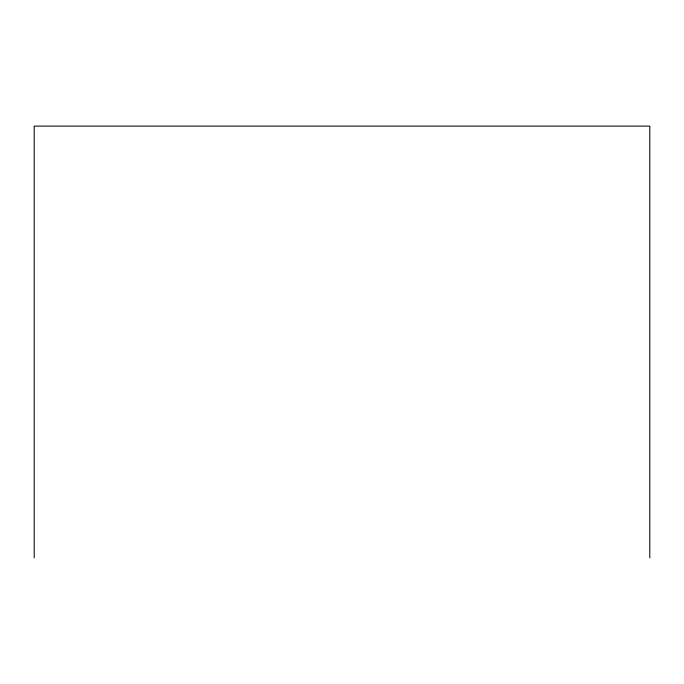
<?xml version="1.0" encoding="UTF-8"?>
<svg xmlns="http://www.w3.org/2000/svg" width="684" height="684" viewBox="0 0 684 684"><rect width="100%" height="100%" fill="white"/><g stroke="black" fill="none" stroke-linecap="round" stroke-linejoin="round"><path stroke-width="1.03" d="M649.8 557.879L649.8 126.121L34.2 126.121L34.2 557.879"/></g></svg>
